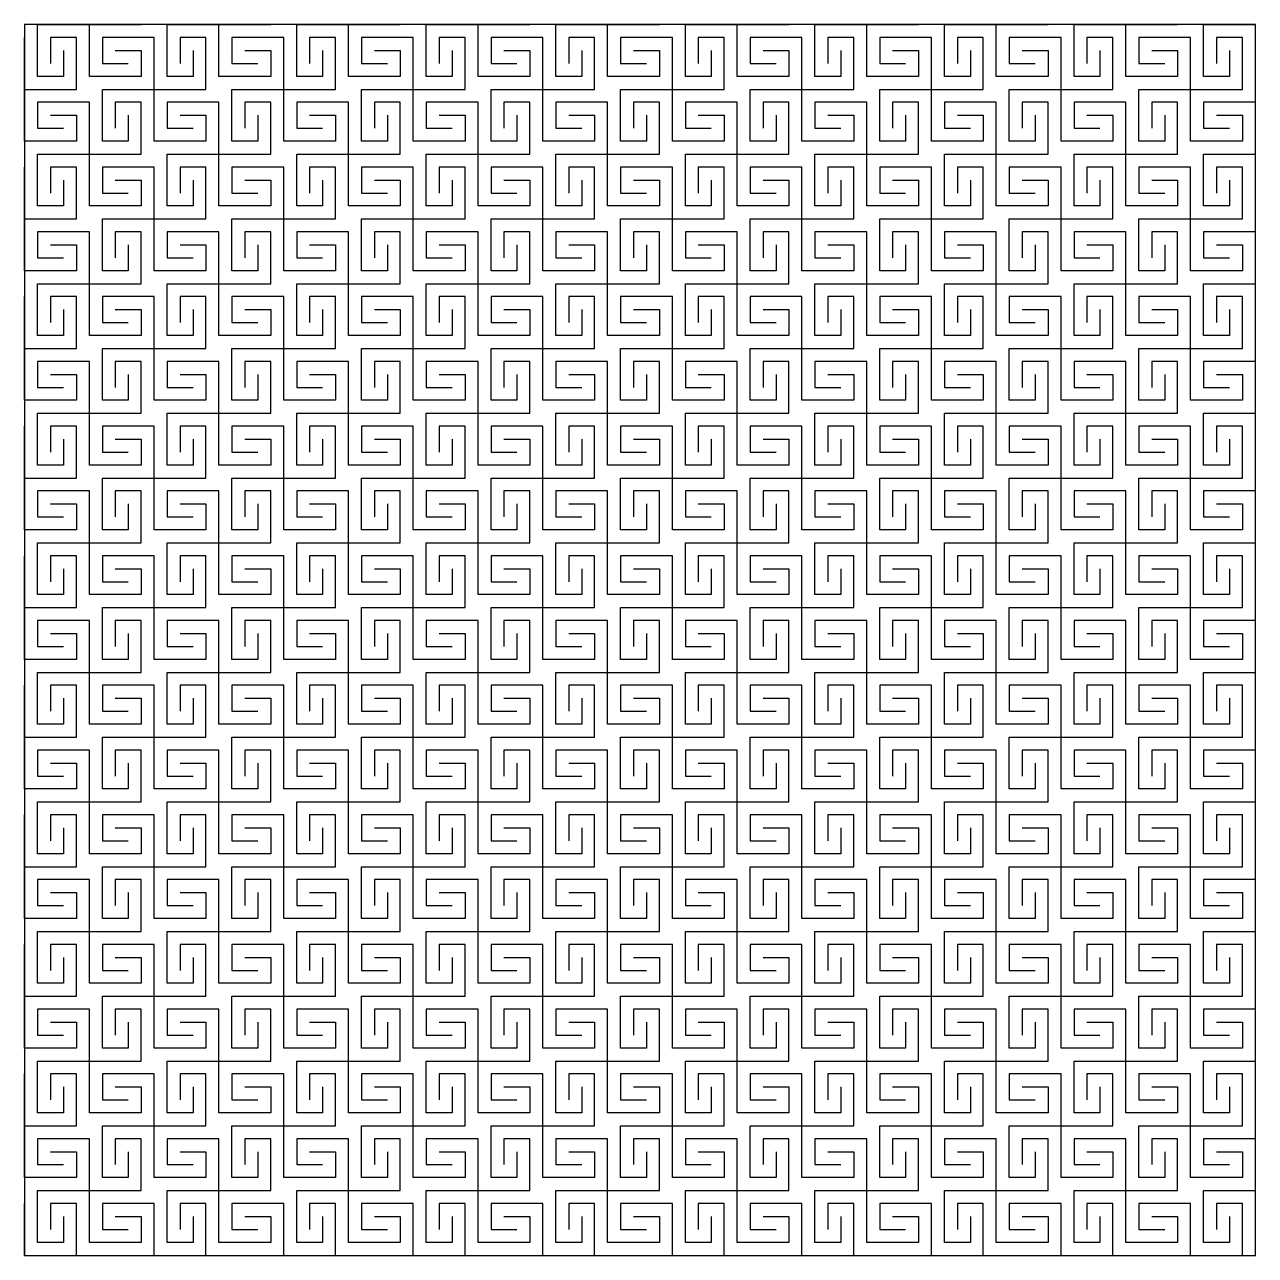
# Model space of a CAD drawing. Header units: millimetres. Extents: x 174 to 364, y -69 to 121.
import ezdxf

# ---------------------------------------------------------------- set-up
doc = ezdxf.new("R2010")
doc.units = ezdxf.units.MM
doc.header["$MEASUREMENT"] = 0
doc.layers.add('Default', color=18, linetype='Continuous', true_color=0x000000)

# ---------------------------------------------------------------- blocks, each defined once
blk = doc.blocks.new('super flexible playwood')
at = {"color": 0, "linetype": 'ByBlock', "lineweight": -2}
blk.add_lwpolyline([(0, 0), (190, 0), (190, 190), (0, 190)], close=True, dxfattribs=at)
for points in [[(6, 186), (6, 182), (2, 182), (2, 190), (18, 190)], [(14, 186), (18, 186), (18, 182), (10, 182), (10, 190)], [(26, 186), (26, 182), (22, 182), (22, 190), (38, 190)], [(34, 186), (38, 186), (38, 182), (30, 182), (30, 190)], [(46, 186), (46, 182), (42, 182), (42, 190), (58, 190)], [(54, 186), (58, 186), (58, 182), (50, 182), (50, 190)], [(66, 186), (66, 182), (62, 182), (62, 190), (78, 190)], [(74, 186), (78, 186), (78, 182), (70, 182), (70, 190)], [(86, 186), (86, 182), (82, 182), (82, 190), (98, 190)], [(94, 186), (98, 186), (98, 182), (90, 182), (90, 190)], [(106, 186), (106, 182), (102, 182), (102, 190), (118, 190)], [(114, 186), (118, 186), (118, 182), (110, 182), (110, 190)], [(126, 186), (126, 182), (122, 182), (122, 190), (138, 190)], [(134, 186), (138, 186), (138, 182), (130, 182), (130, 190)], [(146, 186), (146, 182), (142, 182), (142, 190), (158, 190)], [(154, 186), (158, 186), (158, 182), (150, 182), (150, 190)], [(166, 186), (166, 182), (162, 182), (162, 190), (178, 190)], [(174, 186), (178, 186), (178, 182), (170, 182), (170, 190)], [(186, 186), (186, 182), (182, 182), (182, 190), (190, 190)], [(190, 182), (190, 190)], [(0, 180), (8, 180), (8, 188), (4, 188), (4, 184)], [(4, 176), (8, 176), (8, 172), (0, 172), (0, 188)], [(16, 176), (16, 172), (12, 172), (12, 180), (28, 180), (28, 188), (24, 188), (24, 184)], [(24, 176), (28, 176), (28, 172), (20, 172), (20, 188), (12, 188), (12, 184), (16, 184)], [(36, 176), (36, 172), (32, 172), (32, 180), (48, 180), (48, 188), (44, 188), (44, 184)], [(44, 176), (48, 176), (48, 172), (40, 172), (40, 188), (32, 188), (32, 184), (36, 184)], [(56, 176), (56, 172), (52, 172), (52, 180), (68, 180), (68, 188), (64, 188), (64, 184)], [(64, 176), (68, 176), (68, 172), (60, 172), (60, 188), (52, 188), (52, 184), (56, 184)], [(76, 176), (76, 172), (72, 172), (72, 180), (88, 180), (88, 188), (84, 188), (84, 184)], [(84, 176), (88, 176), (88, 172), (80, 172), (80, 188), (72, 188), (72, 184), (76, 184)], [(96, 176), (96, 172), (92, 172), (92, 180), (108, 180), (108, 188), (104, 188), (104, 184)], [(104, 176), (108, 176), (108, 172), (100, 172), (100, 188), (92, 188), (92, 184), (96, 184)], [(116, 176), (116, 172), (112, 172), (112, 180), (128, 180), (128, 188), (124, 188), (124, 184)], [(124, 176), (128, 176), (128, 172), (120, 172), (120, 188), (112, 188), (112, 184), (116, 184)], [(136, 176), (136, 172), (132, 172), (132, 180), (148, 180), (148, 188), (144, 188), (144, 184)], [(144, 176), (148, 176), (148, 172), (140, 172), (140, 188), (132, 188), (132, 184), (136, 184)], [(156, 176), (156, 172), (152, 172), (152, 180), (168, 180), (168, 188), (164, 188), (164, 184)], [(164, 176), (168, 176), (168, 172), (160, 172), (160, 188), (152, 188), (152, 184), (156, 184)], [(176, 176), (176, 172), (172, 172), (172, 180), (188, 180), (188, 188), (184, 188), (184, 184)], [(184, 176), (188, 176), (188, 172), (180, 172), (180, 188), (172, 188), (172, 184), (176, 184)], [(6, 166), (6, 162), (2, 162), (2, 170), (18, 170), (18, 178), (14, 178), (14, 174)], [(14, 166), (18, 166), (18, 162), (10, 162), (10, 178), (2, 178), (2, 174), (6, 174)], [(26, 166), (26, 162), (22, 162), (22, 170), (38, 170), (38, 178), (34, 178), (34, 174)], [(34, 166), (38, 166), (38, 162), (30, 162), (30, 178), (22, 178), (22, 174), (26, 174)], [(46, 166), (46, 162), (42, 162), (42, 170), (58, 170), (58, 178), (54, 178), (54, 174)], [(54, 166), (58, 166), (58, 162), (50, 162), (50, 178), (42, 178), (42, 174), (46, 174)], [(66, 166), (66, 162), (62, 162), (62, 170), (78, 170), (78, 178), (74, 178), (74, 174)], [(74, 166), (78, 166), (78, 162), (70, 162), (70, 178), (62, 178), (62, 174), (66, 174)], [(86, 166), (86, 162), (82, 162), (82, 170), (98, 170), (98, 178), (94, 178), (94, 174)], [(94, 166), (98, 166), (98, 162), (90, 162), (90, 178), (82, 178), (82, 174), (86, 174)], [(106, 166), (106, 162), (102, 162), (102, 170), (118, 170), (118, 178), (114, 178), (114, 174)], [(114, 166), (118, 166), (118, 162), (110, 162), (110, 178), (102, 178), (102, 174), (106, 174)], [(126, 166), (126, 162), (122, 162), (122, 170), (138, 170), (138, 178), (134, 178), (134, 174)], [(134, 166), (138, 166), (138, 162), (130, 162), (130, 178), (122, 178), (122, 174), (126, 174)], [(146, 166), (146, 162), (142, 162), (142, 170), (158, 170), (158, 178), (154, 178), (154, 174)], [(154, 166), (158, 166), (158, 162), (150, 162), (150, 178), (142, 178), (142, 174), (146, 174)], [(166, 166), (166, 162), (162, 162), (162, 170), (178, 170), (178, 178), (174, 178), (174, 174)], [(174, 166), (178, 166), (178, 162), (170, 162), (170, 178), (162, 178), (162, 174), (166, 174)], [(190, 162), (190, 178), (182, 178), (182, 174), (186, 174)], [(186, 166), (186, 162), (182, 162), (182, 170), (190, 170)], [(0, 160), (8, 160), (8, 168), (4, 168), (4, 164)], [(4, 156), (8, 156), (8, 152), (0, 152), (0, 168)], [(16, 156), (16, 152), (12, 152), (12, 160), (28, 160), (28, 168), (24, 168), (24, 164)], [(24, 156), (28, 156), (28, 152), (20, 152), (20, 168), (12, 168), (12, 164), (16, 164)], [(36, 156), (36, 152), (32, 152), (32, 160), (48, 160), (48, 168), (44, 168), (44, 164)], [(44, 156), (48, 156), (48, 152), (40, 152), (40, 168), (32, 168), (32, 164), (36, 164)], [(56, 156), (56, 152), (52, 152), (52, 160), (68, 160), (68, 168), (64, 168), (64, 164)], [(64, 156), (68, 156), (68, 152), (60, 152), (60, 168), (52, 168), (52, 164), (56, 164)], [(76, 156), (76, 152), (72, 152), (72, 160), (88, 160), (88, 168), (84, 168), (84, 164)], [(84, 156), (88, 156), (88, 152), (80, 152), (80, 168), (72, 168), (72, 164), (76, 164)], [(96, 156), (96, 152), (92, 152), (92, 160), (108, 160), (108, 168), (104, 168), (104, 164)], [(104, 156), (108, 156), (108, 152), (100, 152), (100, 168), (92, 168), (92, 164), (96, 164)], [(116, 156), (116, 152), (112, 152), (112, 160), (128, 160), (128, 168), (124, 168), (124, 164)], [(124, 156), (128, 156), (128, 152), (120, 152), (120, 168), (112, 168), (112, 164), (116, 164)], [(136, 156), (136, 152), (132, 152), (132, 160), (148, 160), (148, 168), (144, 168), (144, 164)], [(144, 156), (148, 156), (148, 152), (140, 152), (140, 168), (132, 168), (132, 164), (136, 164)], [(156, 156), (156, 152), (152, 152), (152, 160), (168, 160), (168, 168), (164, 168), (164, 164)], [(164, 156), (168, 156), (168, 152), (160, 152), (160, 168), (152, 168), (152, 164), (156, 164)], [(176, 156), (176, 152), (172, 152), (172, 160), (188, 160), (188, 168), (184, 168), (184, 164)], [(184, 156), (188, 156), (188, 152), (180, 152), (180, 168), (172, 168), (172, 164), (176, 164)], [(6, 146), (6, 142), (2, 142), (2, 150), (18, 150), (18, 158), (14, 158), (14, 154)], [(14, 146), (18, 146), (18, 142), (10, 142), (10, 158), (2, 158), (2, 154), (6, 154)], [(26, 146), (26, 142), (22, 142), (22, 150), (38, 150), (38, 158), (34, 158), (34, 154)], [(34, 146), (38, 146), (38, 142), (30, 142), (30, 158), (22, 158), (22, 154), (26, 154)], [(46, 146), (46, 142), (42, 142), (42, 150), (58, 150), (58, 158), (54, 158), (54, 154)], [(54, 146), (58, 146), (58, 142), (50, 142), (50, 158), (42, 158), (42, 154), (46, 154)], [(66, 146), (66, 142), (62, 142), (62, 150), (78, 150), (78, 158), (74, 158), (74, 154)], [(74, 146), (78, 146), (78, 142), (70, 142), (70, 158), (62, 158), (62, 154), (66, 154)], [(86, 146), (86, 142), (82, 142), (82, 150), (98, 150), (98, 158), (94, 158), (94, 154)], [(94, 146), (98, 146), (98, 142), (90, 142), (90, 158), (82, 158), (82, 154), (86, 154)], [(106, 146), (106, 142), (102, 142), (102, 150), (118, 150), (118, 158), (114, 158), (114, 154)], [(114, 146), (118, 146), (118, 142), (110, 142), (110, 158), (102, 158), (102, 154), (106, 154)], [(126, 146), (126, 142), (122, 142), (122, 150), (138, 150), (138, 158), (134, 158), (134, 154)], [(134, 146), (138, 146), (138, 142), (130, 142), (130, 158), (122, 158), (122, 154), (126, 154)], [(146, 146), (146, 142), (142, 142), (142, 150), (158, 150), (158, 158), (154, 158), (154, 154)], [(154, 146), (158, 146), (158, 142), (150, 142), (150, 158), (142, 158), (142, 154), (146, 154)], [(166, 146), (166, 142), (162, 142), (162, 150), (178, 150), (178, 158), (174, 158), (174, 154)], [(174, 146), (178, 146), (178, 142), (170, 142), (170, 158), (162, 158), (162, 154), (166, 154)], [(190, 142), (190, 158), (182, 158), (182, 154), (186, 154)], [(186, 146), (186, 142), (182, 142), (182, 150), (190, 150)], [(0, 140), (8, 140), (8, 148), (4, 148), (4, 144)], [(4, 136), (8, 136), (8, 132), (0, 132), (0, 148)], [(16, 136), (16, 132), (12, 132), (12, 140), (28, 140), (28, 148), (24, 148), (24, 144)], [(24, 136), (28, 136), (28, 132), (20, 132), (20, 148), (12, 148), (12, 144), (16, 144)], [(36, 136), (36, 132), (32, 132), (32, 140), (48, 140), (48, 148), (44, 148), (44, 144)], [(44, 136), (48, 136), (48, 132), (40, 132), (40, 148), (32, 148), (32, 144), (36, 144)], [(56, 136), (56, 132), (52, 132), (52, 140), (68, 140), (68, 148), (64, 148), (64, 144)], [(64, 136), (68, 136), (68, 132), (60, 132), (60, 148), (52, 148), (52, 144), (56, 144)], [(76, 136), (76, 132), (72, 132), (72, 140), (88, 140), (88, 148), (84, 148), (84, 144)], [(84, 136), (88, 136), (88, 132), (80, 132), (80, 148), (72, 148), (72, 144), (76, 144)], [(96, 136), (96, 132), (92, 132), (92, 140), (108, 140), (108, 148), (104, 148), (104, 144)], [(104, 136), (108, 136), (108, 132), (100, 132), (100, 148), (92, 148), (92, 144), (96, 144)], [(116, 136), (116, 132), (112, 132), (112, 140), (128, 140), (128, 148), (124, 148), (124, 144)], [(124, 136), (128, 136), (128, 132), (120, 132), (120, 148), (112, 148), (112, 144), (116, 144)], [(136, 136), (136, 132), (132, 132), (132, 140), (148, 140), (148, 148), (144, 148), (144, 144)], [(144, 136), (148, 136), (148, 132), (140, 132), (140, 148), (132, 148), (132, 144), (136, 144)], [(156, 136), (156, 132), (152, 132), (152, 140), (168, 140), (168, 148), (164, 148), (164, 144)], [(164, 136), (168, 136), (168, 132), (160, 132), (160, 148), (152, 148), (152, 144), (156, 144)], [(176, 136), (176, 132), (172, 132), (172, 140), (188, 140), (188, 148), (184, 148), (184, 144)], [(184, 136), (188, 136), (188, 132), (180, 132), (180, 148), (172, 148), (172, 144), (176, 144)], [(6, 126), (6, 122), (2, 122), (2, 130), (18, 130), (18, 138), (14, 138), (14, 134)], [(14, 126), (18, 126), (18, 122), (10, 122), (10, 138), (2, 138), (2, 134), (6, 134)], [(26, 126), (26, 122), (22, 122), (22, 130), (38, 130), (38, 138), (34, 138), (34, 134)], [(34, 126), (38, 126), (38, 122), (30, 122), (30, 138), (22, 138), (22, 134), (26, 134)], [(46, 126), (46, 122), (42, 122), (42, 130), (58, 130), (58, 138), (54, 138), (54, 134)], [(54, 126), (58, 126), (58, 122), (50, 122), (50, 138), (42, 138), (42, 134), (46, 134)], [(66, 126), (66, 122), (62, 122), (62, 130), (78, 130), (78, 138), (74, 138), (74, 134)], [(74, 126), (78, 126), (78, 122), (70, 122), (70, 138), (62, 138), (62, 134), (66, 134)], [(86, 126), (86, 122), (82, 122), (82, 130), (98, 130), (98, 138), (94, 138), (94, 134)], [(94, 126), (98, 126), (98, 122), (90, 122), (90, 138), (82, 138), (82, 134), (86, 134)], [(106, 126), (106, 122), (102, 122), (102, 130), (118, 130), (118, 138), (114, 138), (114, 134)], [(114, 126), (118, 126), (118, 122), (110, 122), (110, 138), (102, 138), (102, 134), (106, 134)], [(126, 126), (126, 122), (122, 122), (122, 130), (138, 130), (138, 138), (134, 138), (134, 134)], [(134, 126), (138, 126), (138, 122), (130, 122), (130, 138), (122, 138), (122, 134), (126, 134)], [(146, 126), (146, 122), (142, 122), (142, 130), (158, 130), (158, 138), (154, 138), (154, 134)], [(154, 126), (158, 126), (158, 122), (150, 122), (150, 138), (142, 138), (142, 134), (146, 134)], [(166, 126), (166, 122), (162, 122), (162, 130), (178, 130), (178, 138), (174, 138), (174, 134)], [(174, 126), (178, 126), (178, 122), (170, 122), (170, 138), (162, 138), (162, 134), (166, 134)], [(190, 122), (190, 138), (182, 138), (182, 134), (186, 134)], [(186, 126), (186, 122), (182, 122), (182, 130), (190, 130)], [(0, 120), (8, 120), (8, 128), (4, 128), (4, 124)], [(4, 116), (8, 116), (8, 112), (0, 112), (0, 128)], [(16, 116), (16, 112), (12, 112), (12, 120), (28, 120), (28, 128), (24, 128), (24, 124)], [(24, 116), (28, 116), (28, 112), (20, 112), (20, 128), (12, 128), (12, 124), (16, 124)], [(36, 116), (36, 112), (32, 112), (32, 120), (48, 120), (48, 128), (44, 128), (44, 124)], [(44, 116), (48, 116), (48, 112), (40, 112), (40, 128), (32, 128), (32, 124), (36, 124)], [(56, 116), (56, 112), (52, 112), (52, 120), (68, 120), (68, 128), (64, 128), (64, 124)], [(64, 116), (68, 116), (68, 112), (60, 112), (60, 128), (52, 128), (52, 124), (56, 124)], [(76, 116), (76, 112), (72, 112), (72, 120), (88, 120), (88, 128), (84, 128), (84, 124)], [(84, 116), (88, 116), (88, 112), (80, 112), (80, 128), (72, 128), (72, 124), (76, 124)], [(96, 116), (96, 112), (92, 112), (92, 120), (108, 120), (108, 128), (104, 128), (104, 124)], [(104, 116), (108, 116), (108, 112), (100, 112), (100, 128), (92, 128), (92, 124), (96, 124)], [(116, 116), (116, 112), (112, 112), (112, 120), (128, 120), (128, 128), (124, 128), (124, 124)], [(124, 116), (128, 116), (128, 112), (120, 112), (120, 128), (112, 128), (112, 124), (116, 124)], [(136, 116), (136, 112), (132, 112), (132, 120), (148, 120), (148, 128), (144, 128), (144, 124)], [(144, 116), (148, 116), (148, 112), (140, 112), (140, 128), (132, 128), (132, 124), (136, 124)], [(156, 116), (156, 112), (152, 112), (152, 120), (168, 120), (168, 128), (164, 128), (164, 124)], [(164, 116), (168, 116), (168, 112), (160, 112), (160, 128), (152, 128), (152, 124), (156, 124)], [(176, 116), (176, 112), (172, 112), (172, 120), (188, 120), (188, 128), (184, 128), (184, 124)], [(184, 116), (188, 116), (188, 112), (180, 112), (180, 128), (172, 128), (172, 124), (176, 124)], [(6, 106), (6, 102), (2, 102), (2, 110), (18, 110), (18, 118), (14, 118), (14, 114)], [(14, 106), (18, 106), (18, 102), (10, 102), (10, 118), (2, 118), (2, 114), (6, 114)], [(26, 106), (26, 102), (22, 102), (22, 110), (38, 110), (38, 118), (34, 118), (34, 114)], [(34, 106), (38, 106), (38, 102), (30, 102), (30, 118), (22, 118), (22, 114), (26, 114)], [(46, 106), (46, 102), (42, 102), (42, 110), (58, 110), (58, 118), (54, 118), (54, 114)], [(54, 106), (58, 106), (58, 102), (50, 102), (50, 118), (42, 118), (42, 114), (46, 114)], [(66, 106), (66, 102), (62, 102), (62, 110), (78, 110), (78, 118), (74, 118), (74, 114)], [(74, 106), (78, 106), (78, 102), (70, 102), (70, 118), (62, 118), (62, 114), (66, 114)], [(86, 106), (86, 102), (82, 102), (82, 110), (98, 110), (98, 118), (94, 118), (94, 114)], [(94, 106), (98, 106), (98, 102), (90, 102), (90, 118), (82, 118), (82, 114), (86, 114)], [(106, 106), (106, 102), (102, 102), (102, 110), (118, 110), (118, 118), (114, 118), (114, 114)], [(114, 106), (118, 106), (118, 102), (110, 102), (110, 118), (102, 118), (102, 114), (106, 114)], [(126, 106), (126, 102), (122, 102), (122, 110), (138, 110), (138, 118), (134, 118), (134, 114)], [(134, 106), (138, 106), (138, 102), (130, 102), (130, 118), (122, 118), (122, 114), (126, 114)], [(146, 106), (146, 102), (142, 102), (142, 110), (158, 110), (158, 118), (154, 118), (154, 114)], [(154, 106), (158, 106), (158, 102), (150, 102), (150, 118), (142, 118), (142, 114), (146, 114)], [(166, 106), (166, 102), (162, 102), (162, 110), (178, 110), (178, 118), (174, 118), (174, 114)], [(174, 106), (178, 106), (178, 102), (170, 102), (170, 118), (162, 118), (162, 114), (166, 114)], [(190, 102), (190, 118), (182, 118), (182, 114), (186, 114)], [(186, 106), (186, 102), (182, 102), (182, 110), (190, 110)], [(0, 100), (8, 100), (8, 108), (4, 108), (4, 104)], [(4, 96), (8, 96), (8, 92), (0, 92), (0, 108)], [(16, 96), (16, 92), (12, 92), (12, 100), (28, 100), (28, 108), (24, 108), (24, 104)], [(24, 96), (28, 96), (28, 92), (20, 92), (20, 108), (12, 108), (12, 104), (16, 104)], [(36, 96), (36, 92), (32, 92), (32, 100), (48, 100), (48, 108), (44, 108), (44, 104)], [(44, 96), (48, 96), (48, 92), (40, 92), (40, 108), (32, 108), (32, 104), (36, 104)], [(56, 96), (56, 92), (52, 92), (52, 100), (68, 100), (68, 108), (64, 108), (64, 104)], [(64, 96), (68, 96), (68, 92), (60, 92), (60, 108), (52, 108), (52, 104), (56, 104)], [(76, 96), (76, 92), (72, 92), (72, 100), (88, 100), (88, 108), (84, 108), (84, 104)], [(84, 96), (88, 96), (88, 92), (80, 92), (80, 108), (72, 108), (72, 104), (76, 104)], [(96, 96), (96, 92), (92, 92), (92, 100), (108, 100), (108, 108), (104, 108), (104, 104)], [(104, 96), (108, 96), (108, 92), (100, 92), (100, 108), (92, 108), (92, 104), (96, 104)], [(116, 96), (116, 92), (112, 92), (112, 100), (128, 100), (128, 108), (124, 108), (124, 104)], [(124, 96), (128, 96), (128, 92), (120, 92), (120, 108), (112, 108), (112, 104), (116, 104)], [(136, 96), (136, 92), (132, 92), (132, 100), (148, 100), (148, 108), (144, 108), (144, 104)], [(144, 96), (148, 96), (148, 92), (140, 92), (140, 108), (132, 108), (132, 104), (136, 104)], [(156, 96), (156, 92), (152, 92), (152, 100), (168, 100), (168, 108), (164, 108), (164, 104)], [(164, 96), (168, 96), (168, 92), (160, 92), (160, 108), (152, 108), (152, 104), (156, 104)], [(176, 96), (176, 92), (172, 92), (172, 100), (188, 100), (188, 108), (184, 108), (184, 104)], [(184, 96), (188, 96), (188, 92), (180, 92), (180, 108), (172, 108), (172, 104), (176, 104)], [(6, 86), (6, 82), (2, 82), (2, 90), (18, 90), (18, 98), (14, 98), (14, 94)], [(14, 86), (18, 86), (18, 82), (10, 82), (10, 98), (2, 98), (2, 94), (6, 94)], [(26, 86), (26, 82), (22, 82), (22, 90), (38, 90), (38, 98), (34, 98), (34, 94)], [(34, 86), (38, 86), (38, 82), (30, 82), (30, 98), (22, 98), (22, 94), (26, 94)], [(46, 86), (46, 82), (42, 82), (42, 90), (58, 90), (58, 98), (54, 98), (54, 94)], [(54, 86), (58, 86), (58, 82), (50, 82), (50, 98), (42, 98), (42, 94), (46, 94)], [(66, 86), (66, 82), (62, 82), (62, 90), (78, 90), (78, 98), (74, 98), (74, 94)], [(74, 86), (78, 86), (78, 82), (70, 82), (70, 98), (62, 98), (62, 94), (66, 94)], [(86, 86), (86, 82), (82, 82), (82, 90), (98, 90), (98, 98), (94, 98), (94, 94)], [(94, 86), (98, 86), (98, 82), (90, 82), (90, 98), (82, 98), (82, 94), (86, 94)], [(106, 86), (106, 82), (102, 82), (102, 90), (118, 90), (118, 98), (114, 98), (114, 94)], [(114, 86), (118, 86), (118, 82), (110, 82), (110, 98), (102, 98), (102, 94), (106, 94)], [(126, 86), (126, 82), (122, 82), (122, 90), (138, 90), (138, 98), (134, 98), (134, 94)], [(134, 86), (138, 86), (138, 82), (130, 82), (130, 98), (122, 98), (122, 94), (126, 94)], [(146, 86), (146, 82), (142, 82), (142, 90), (158, 90), (158, 98), (154, 98), (154, 94)], [(154, 86), (158, 86), (158, 82), (150, 82), (150, 98), (142, 98), (142, 94), (146, 94)], [(166, 86), (166, 82), (162, 82), (162, 90), (178, 90), (178, 98), (174, 98), (174, 94)], [(174, 86), (178, 86), (178, 82), (170, 82), (170, 98), (162, 98), (162, 94), (166, 94)], [(190, 82), (190, 98), (182, 98), (182, 94), (186, 94)], [(186, 86), (186, 82), (182, 82), (182, 90), (190, 90)], [(0, 80), (8, 80), (8, 88), (4, 88), (4, 84)], [(4, 76), (8, 76), (8, 72), (0, 72), (0, 88)], [(16, 76), (16, 72), (12, 72), (12, 80), (28, 80), (28, 88), (24, 88), (24, 84)], [(24, 76), (28, 76), (28, 72), (20, 72), (20, 88), (12, 88), (12, 84), (16, 84)], [(36, 76), (36, 72), (32, 72), (32, 80), (48, 80), (48, 88), (44, 88), (44, 84)], [(44, 76), (48, 76), (48, 72), (40, 72), (40, 88), (32, 88), (32, 84), (36, 84)], [(56, 76), (56, 72), (52, 72), (52, 80), (68, 80), (68, 88), (64, 88), (64, 84)], [(64, 76), (68, 76), (68, 72), (60, 72), (60, 88), (52, 88), (52, 84), (56, 84)], [(76, 76), (76, 72), (72, 72), (72, 80), (88, 80), (88, 88), (84, 88), (84, 84)], [(84, 76), (88, 76), (88, 72), (80, 72), (80, 88), (72, 88), (72, 84), (76, 84)], [(96, 76), (96, 72), (92, 72), (92, 80), (108, 80), (108, 88), (104, 88), (104, 84)], [(104, 76), (108, 76), (108, 72), (100, 72), (100, 88), (92, 88), (92, 84), (96, 84)], [(116, 76), (116, 72), (112, 72), (112, 80), (128, 80), (128, 88), (124, 88), (124, 84)], [(124, 76), (128, 76), (128, 72), (120, 72), (120, 88), (112, 88), (112, 84), (116, 84)], [(136, 76), (136, 72), (132, 72), (132, 80), (148, 80), (148, 88), (144, 88), (144, 84)], [(144, 76), (148, 76), (148, 72), (140, 72), (140, 88), (132, 88), (132, 84), (136, 84)], [(156, 76), (156, 72), (152, 72), (152, 80), (168, 80), (168, 88), (164, 88), (164, 84)], [(164, 76), (168, 76), (168, 72), (160, 72), (160, 88), (152, 88), (152, 84), (156, 84)], [(176, 76), (176, 72), (172, 72), (172, 80), (188, 80), (188, 88), (184, 88), (184, 84)], [(184, 76), (188, 76), (188, 72), (180, 72), (180, 88), (172, 88), (172, 84), (176, 84)], [(6, 66), (6, 62), (2, 62), (2, 70), (18, 70), (18, 78), (14, 78), (14, 74)], [(14, 66), (18, 66), (18, 62), (10, 62), (10, 78), (2, 78), (2, 74), (6, 74)], [(26, 66), (26, 62), (22, 62), (22, 70), (38, 70), (38, 78), (34, 78), (34, 74)], [(34, 66), (38, 66), (38, 62), (30, 62), (30, 78), (22, 78), (22, 74), (26, 74)], [(46, 66), (46, 62), (42, 62), (42, 70), (58, 70), (58, 78), (54, 78), (54, 74)], [(54, 66), (58, 66), (58, 62), (50, 62), (50, 78), (42, 78), (42, 74), (46, 74)], [(66, 66), (66, 62), (62, 62), (62, 70), (78, 70), (78, 78), (74, 78), (74, 74)], [(74, 66), (78, 66), (78, 62), (70, 62), (70, 78), (62, 78), (62, 74), (66, 74)], [(86, 66), (86, 62), (82, 62), (82, 70), (98, 70), (98, 78), (94, 78), (94, 74)], [(94, 66), (98, 66), (98, 62), (90, 62), (90, 78), (82, 78), (82, 74), (86, 74)], [(106, 66), (106, 62), (102, 62), (102, 70), (118, 70), (118, 78), (114, 78), (114, 74)], [(114, 66), (118, 66), (118, 62), (110, 62), (110, 78), (102, 78), (102, 74), (106, 74)], [(126, 66), (126, 62), (122, 62), (122, 70), (138, 70), (138, 78), (134, 78), (134, 74)], [(134, 66), (138, 66), (138, 62), (130, 62), (130, 78), (122, 78), (122, 74), (126, 74)], [(146, 66), (146, 62), (142, 62), (142, 70), (158, 70), (158, 78), (154, 78), (154, 74)], [(154, 66), (158, 66), (158, 62), (150, 62), (150, 78), (142, 78), (142, 74), (146, 74)], [(166, 66), (166, 62), (162, 62), (162, 70), (178, 70), (178, 78), (174, 78), (174, 74)], [(174, 66), (178, 66), (178, 62), (170, 62), (170, 78), (162, 78), (162, 74), (166, 74)], [(190, 62), (190, 78), (182, 78), (182, 74), (186, 74)], [(186, 66), (186, 62), (182, 62), (182, 70), (190, 70)], [(0, 60), (8, 60), (8, 68), (4, 68), (4, 64)], [(4, 56), (8, 56), (8, 52), (0, 52), (0, 68)], [(16, 56), (16, 52), (12, 52), (12, 60), (28, 60), (28, 68), (24, 68), (24, 64)], [(24, 56), (28, 56), (28, 52), (20, 52), (20, 68), (12, 68), (12, 64), (16, 64)], [(36, 56), (36, 52), (32, 52), (32, 60), (48, 60), (48, 68), (44, 68), (44, 64)], [(44, 56), (48, 56), (48, 52), (40, 52), (40, 68), (32, 68), (32, 64), (36, 64)], [(56, 56), (56, 52), (52, 52), (52, 60), (68, 60), (68, 68), (64, 68), (64, 64)], [(64, 56), (68, 56), (68, 52), (60, 52), (60, 68), (52, 68), (52, 64), (56, 64)], [(76, 56), (76, 52), (72, 52), (72, 60), (88, 60), (88, 68), (84, 68), (84, 64)], [(84, 56), (88, 56), (88, 52), (80, 52), (80, 68), (72, 68), (72, 64), (76, 64)], [(96, 56), (96, 52), (92, 52), (92, 60), (108, 60), (108, 68), (104, 68), (104, 64)], [(104, 56), (108, 56), (108, 52), (100, 52), (100, 68), (92, 68), (92, 64), (96, 64)], [(116, 56), (116, 52), (112, 52), (112, 60), (128, 60), (128, 68), (124, 68), (124, 64)], [(124, 56), (128, 56), (128, 52), (120, 52), (120, 68), (112, 68), (112, 64), (116, 64)], [(136, 56), (136, 52), (132, 52), (132, 60), (148, 60), (148, 68), (144, 68), (144, 64)], [(144, 56), (148, 56), (148, 52), (140, 52), (140, 68), (132, 68), (132, 64), (136, 64)], [(156, 56), (156, 52), (152, 52), (152, 60), (168, 60), (168, 68), (164, 68), (164, 64)], [(164, 56), (168, 56), (168, 52), (160, 52), (160, 68), (152, 68), (152, 64), (156, 64)], [(176, 56), (176, 52), (172, 52), (172, 60), (188, 60), (188, 68), (184, 68), (184, 64)], [(184, 56), (188, 56), (188, 52), (180, 52), (180, 68), (172, 68), (172, 64), (176, 64)], [(6, 46), (6, 42), (2, 42), (2, 50), (18, 50), (18, 58), (14, 58), (14, 54)], [(14, 46), (18, 46), (18, 42), (10, 42), (10, 58), (2, 58), (2, 54), (6, 54)], [(26, 46), (26, 42), (22, 42), (22, 50), (38, 50), (38, 58), (34, 58), (34, 54)], [(34, 46), (38, 46), (38, 42), (30, 42), (30, 58), (22, 58), (22, 54), (26, 54)], [(46, 46), (46, 42), (42, 42), (42, 50), (58, 50), (58, 58), (54, 58), (54, 54)], [(54, 46), (58, 46), (58, 42), (50, 42), (50, 58), (42, 58), (42, 54), (46, 54)], [(66, 46), (66, 42), (62, 42), (62, 50), (78, 50), (78, 58), (74, 58), (74, 54)], [(74, 46), (78, 46), (78, 42), (70, 42), (70, 58), (62, 58), (62, 54), (66, 54)], [(86, 46), (86, 42), (82, 42), (82, 50), (98, 50), (98, 58), (94, 58), (94, 54)], [(94, 46), (98, 46), (98, 42), (90, 42), (90, 58), (82, 58), (82, 54), (86, 54)], [(106, 46), (106, 42), (102, 42), (102, 50), (118, 50), (118, 58), (114, 58), (114, 54)], [(114, 46), (118, 46), (118, 42), (110, 42), (110, 58), (102, 58), (102, 54), (106, 54)], [(126, 46), (126, 42), (122, 42), (122, 50), (138, 50), (138, 58), (134, 58), (134, 54)], [(134, 46), (138, 46), (138, 42), (130, 42), (130, 58), (122, 58), (122, 54), (126, 54)], [(146, 46), (146, 42), (142, 42), (142, 50), (158, 50), (158, 58), (154, 58), (154, 54)], [(154, 46), (158, 46), (158, 42), (150, 42), (150, 58), (142, 58), (142, 54), (146, 54)], [(166, 46), (166, 42), (162, 42), (162, 50), (178, 50), (178, 58), (174, 58), (174, 54)], [(174, 46), (178, 46), (178, 42), (170, 42), (170, 58), (162, 58), (162, 54), (166, 54)], [(190, 42), (190, 58), (182, 58), (182, 54), (186, 54)], [(186, 46), (186, 42), (182, 42), (182, 50), (190, 50)], [(0, 40), (8, 40), (8, 48), (4, 48), (4, 44)], [(4, 36), (8, 36), (8, 32), (0, 32), (0, 48)], [(16, 36), (16, 32), (12, 32), (12, 40), (28, 40), (28, 48), (24, 48), (24, 44)], [(24, 36), (28, 36), (28, 32), (20, 32), (20, 48), (12, 48), (12, 44), (16, 44)], [(36, 36), (36, 32), (32, 32), (32, 40), (48, 40), (48, 48), (44, 48), (44, 44)], [(44, 36), (48, 36), (48, 32), (40, 32), (40, 48), (32, 48), (32, 44), (36, 44)], [(56, 36), (56, 32), (52, 32), (52, 40), (68, 40), (68, 48), (64, 48), (64, 44)], [(64, 36), (68, 36), (68, 32), (60, 32), (60, 48), (52, 48), (52, 44), (56, 44)], [(76, 36), (76, 32), (72, 32), (72, 40), (88, 40), (88, 48), (84, 48), (84, 44)], [(84, 36), (88, 36), (88, 32), (80, 32), (80, 48), (72, 48), (72, 44), (76, 44)], [(96, 36), (96, 32), (92, 32), (92, 40), (108, 40), (108, 48), (104, 48), (104, 44)], [(104, 36), (108, 36), (108, 32), (100, 32), (100, 48), (92, 48), (92, 44), (96, 44)], [(116, 36), (116, 32), (112, 32), (112, 40), (128, 40), (128, 48), (124, 48), (124, 44)], [(124, 36), (128, 36), (128, 32), (120, 32), (120, 48), (112, 48), (112, 44), (116, 44)], [(136, 36), (136, 32), (132, 32), (132, 40), (148, 40), (148, 48), (144, 48), (144, 44)], [(144, 36), (148, 36), (148, 32), (140, 32), (140, 48), (132, 48), (132, 44), (136, 44)], [(156, 36), (156, 32), (152, 32), (152, 40), (168, 40), (168, 48), (164, 48), (164, 44)], [(164, 36), (168, 36), (168, 32), (160, 32), (160, 48), (152, 48), (152, 44), (156, 44)], [(176, 36), (176, 32), (172, 32), (172, 40), (188, 40), (188, 48), (184, 48), (184, 44)], [(184, 36), (188, 36), (188, 32), (180, 32), (180, 48), (172, 48), (172, 44), (176, 44)], [(6, 26), (6, 22), (2, 22), (2, 30), (18, 30), (18, 38), (14, 38), (14, 34)], [(14, 26), (18, 26), (18, 22), (10, 22), (10, 38), (2, 38), (2, 34), (6, 34)], [(26, 26), (26, 22), (22, 22), (22, 30), (38, 30), (38, 38), (34, 38), (34, 34)], [(34, 26), (38, 26), (38, 22), (30, 22), (30, 38), (22, 38), (22, 34), (26, 34)], [(46, 26), (46, 22), (42, 22), (42, 30), (58, 30), (58, 38), (54, 38), (54, 34)], [(54, 26), (58, 26), (58, 22), (50, 22), (50, 38), (42, 38), (42, 34), (46, 34)], [(66, 26), (66, 22), (62, 22), (62, 30), (78, 30), (78, 38), (74, 38), (74, 34)], [(74, 26), (78, 26), (78, 22), (70, 22), (70, 38), (62, 38), (62, 34), (66, 34)], [(86, 26), (86, 22), (82, 22), (82, 30), (98, 30), (98, 38), (94, 38), (94, 34)], [(94, 26), (98, 26), (98, 22), (90, 22), (90, 38), (82, 38), (82, 34), (86, 34)], [(106, 26), (106, 22), (102, 22), (102, 30), (118, 30), (118, 38), (114, 38), (114, 34)], [(114, 26), (118, 26), (118, 22), (110, 22), (110, 38), (102, 38), (102, 34), (106, 34)], [(126, 26), (126, 22), (122, 22), (122, 30), (138, 30), (138, 38), (134, 38), (134, 34)], [(134, 26), (138, 26), (138, 22), (130, 22), (130, 38), (122, 38), (122, 34), (126, 34)], [(146, 26), (146, 22), (142, 22), (142, 30), (158, 30), (158, 38), (154, 38), (154, 34)], [(154, 26), (158, 26), (158, 22), (150, 22), (150, 38), (142, 38), (142, 34), (146, 34)], [(166, 26), (166, 22), (162, 22), (162, 30), (178, 30), (178, 38), (174, 38), (174, 34)], [(174, 26), (178, 26), (178, 22), (170, 22), (170, 38), (162, 38), (162, 34), (166, 34)], [(190, 22), (190, 38), (182, 38), (182, 34), (186, 34)], [(186, 26), (186, 22), (182, 22), (182, 30), (190, 30)], [(0, 20), (8, 20), (8, 28), (4, 28), (4, 24)], [(4, 16), (8, 16), (8, 12), (0, 12), (0, 28)], [(16, 16), (16, 12), (12, 12), (12, 20), (28, 20), (28, 28), (24, 28), (24, 24)], [(24, 16), (28, 16), (28, 12), (20, 12), (20, 28), (12, 28), (12, 24), (16, 24)], [(36, 16), (36, 12), (32, 12), (32, 20), (48, 20), (48, 28), (44, 28), (44, 24)], [(44, 16), (48, 16), (48, 12), (40, 12), (40, 28), (32, 28), (32, 24), (36, 24)], [(56, 16), (56, 12), (52, 12), (52, 20), (68, 20), (68, 28), (64, 28), (64, 24)], [(64, 16), (68, 16), (68, 12), (60, 12), (60, 28), (52, 28), (52, 24), (56, 24)], [(76, 16), (76, 12), (72, 12), (72, 20), (88, 20), (88, 28), (84, 28), (84, 24)], [(84, 16), (88, 16), (88, 12), (80, 12), (80, 28), (72, 28), (72, 24), (76, 24)], [(96, 16), (96, 12), (92, 12), (92, 20), (108, 20), (108, 28), (104, 28), (104, 24)], [(104, 16), (108, 16), (108, 12), (100, 12), (100, 28), (92, 28), (92, 24), (96, 24)], [(116, 16), (116, 12), (112, 12), (112, 20), (128, 20), (128, 28), (124, 28), (124, 24)], [(124, 16), (128, 16), (128, 12), (120, 12), (120, 28), (112, 28), (112, 24), (116, 24)], [(136, 16), (136, 12), (132, 12), (132, 20), (148, 20), (148, 28), (144, 28), (144, 24)], [(144, 16), (148, 16), (148, 12), (140, 12), (140, 28), (132, 28), (132, 24), (136, 24)], [(156, 16), (156, 12), (152, 12), (152, 20), (168, 20), (168, 28), (164, 28), (164, 24)], [(164, 16), (168, 16), (168, 12), (160, 12), (160, 28), (152, 28), (152, 24), (156, 24)], [(176, 16), (176, 12), (172, 12), (172, 20), (188, 20), (188, 28), (184, 28), (184, 24)], [(184, 16), (188, 16), (188, 12), (180, 12), (180, 28), (172, 28), (172, 24), (176, 24)], [(6, 6), (6, 2), (2, 2), (2, 10), (18, 10), (18, 18), (14, 18), (14, 14)], [(14, 6), (18, 6), (18, 2), (10, 2), (10, 18), (2, 18), (2, 14), (6, 14)], [(26, 6), (26, 2), (22, 2), (22, 10), (38, 10), (38, 18), (34, 18), (34, 14)], [(34, 6), (38, 6), (38, 2), (30, 2), (30, 18), (22, 18), (22, 14), (26, 14)], [(46, 6), (46, 2), (42, 2), (42, 10), (58, 10), (58, 18), (54, 18), (54, 14)], [(54, 6), (58, 6), (58, 2), (50, 2), (50, 18), (42, 18), (42, 14), (46, 14)], [(66, 6), (66, 2), (62, 2), (62, 10), (78, 10), (78, 18), (74, 18), (74, 14)], [(74, 6), (78, 6), (78, 2), (70, 2), (70, 18), (62, 18), (62, 14), (66, 14)], [(86, 6), (86, 2), (82, 2), (82, 10), (98, 10), (98, 18), (94, 18), (94, 14)], [(94, 6), (98, 6), (98, 2), (90, 2), (90, 18), (82, 18), (82, 14), (86, 14)], [(106, 6), (106, 2), (102, 2), (102, 10), (118, 10), (118, 18), (114, 18), (114, 14)], [(114, 6), (118, 6), (118, 2), (110, 2), (110, 18), (102, 18), (102, 14), (106, 14)], [(126, 6), (126, 2), (122, 2), (122, 10), (138, 10), (138, 18), (134, 18), (134, 14)], [(134, 6), (138, 6), (138, 2), (130, 2), (130, 18), (122, 18), (122, 14), (126, 14)], [(146, 6), (146, 2), (142, 2), (142, 10), (158, 10), (158, 18), (154, 18), (154, 14)], [(154, 6), (158, 6), (158, 2), (150, 2), (150, 18), (142, 18), (142, 14), (146, 14)], [(166, 6), (166, 2), (162, 2), (162, 10), (178, 10), (178, 18), (174, 18), (174, 14)], [(174, 6), (178, 6), (178, 2), (170, 2), (170, 18), (162, 18), (162, 14), (166, 14)], [(190, 2), (190, 18), (182, 18), (182, 14), (186, 14)], [(186, 6), (186, 2), (182, 2), (182, 10), (190, 10)], [(0, 0), (8, 0), (8, 8), (4, 8), (4, 4)], [(0, 0), (0, 8)], [(12, 0), (28, 0), (28, 8), (24, 8), (24, 4)], [(20, 0), (20, 8), (12, 8), (12, 4), (16, 4)], [(32, 0), (48, 0), (48, 8), (44, 8), (44, 4)], [(40, 0), (40, 8), (32, 8), (32, 4), (36, 4)], [(52, 0), (68, 0), (68, 8), (64, 8), (64, 4)], [(60, 0), (60, 8), (52, 8), (52, 4), (56, 4)], [(72, 0), (88, 0), (88, 8), (84, 8), (84, 4)], [(80, 0), (80, 8), (72, 8), (72, 4), (76, 4)], [(92, 0), (108, 0), (108, 8), (104, 8), (104, 4)], [(100, 0), (100, 8), (92, 8), (92, 4), (96, 4)], [(112, 0), (128, 0), (128, 8), (124, 8), (124, 4)], [(120, 0), (120, 8), (112, 8), (112, 4), (116, 4)], [(132, 0), (148, 0), (148, 8), (144, 8), (144, 4)], [(140, 0), (140, 8), (132, 8), (132, 4), (136, 4)], [(152, 0), (168, 0), (168, 8), (164, 8), (164, 4)], [(160, 0), (160, 8), (152, 8), (152, 4), (156, 4)], [(172, 0), (188, 0), (188, 8), (184, 8), (184, 4)], [(180, 0), (180, 8), (172, 8), (172, 4), (176, 4)]]:
    blk.add_lwpolyline(points, dxfattribs=at)

msp = doc.modelspace()

# ---------------------------------------------------------------- block references
at = {"layer": 'Default'}
msp.add_blockref('super flexible playwood', (173.69, -69.26), dxfattribs=at)

doc.saveas('drawing.dxf')
